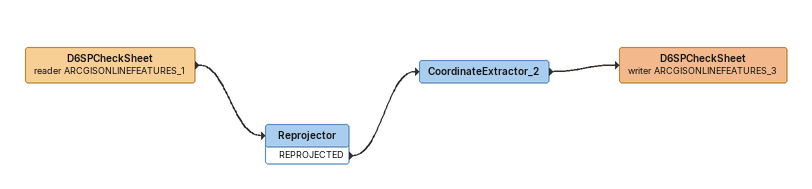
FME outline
D6SPCheckSheet (reader ARCGISONLINEFEATURES_1)
    -> Reprojector
Reprojector
    REPROJECTED -> CoordinateExtractor_2
CoordinateExtractor_2
    -> D6SPCheckSheet (writer ARCGISONLINEFEATURES_3)
D6SPCheckSheet (writer ARCGISONLINEFEATURES_3)
